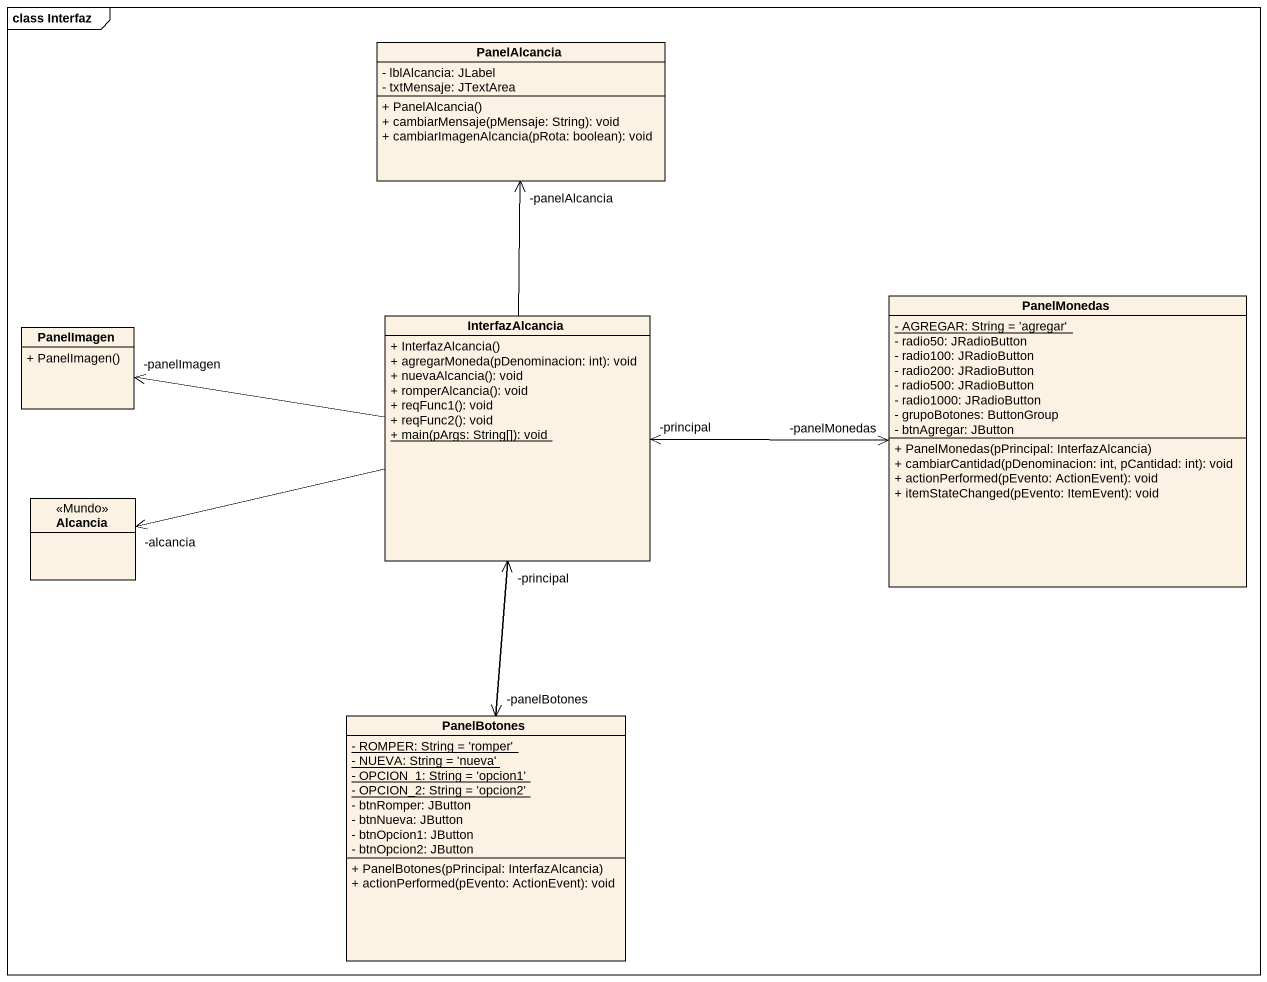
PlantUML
@startuml
mainframe class Interfaz
hide circle
hide empty members
skinparam classAttributeIconSize 0
class PanelAlcancia {
  - lblAlcancia: JLabel
  - txtMensaje: JTextArea
  + PanelAlcancia()
  + cambiarMensaje(pMensaje: String): void
  + cambiarImagenAlcancia(pRota: boolean): void
}
class PanelImagen {
  + PanelImagen()
}
class InterfazAlcancia {
  + InterfazAlcancia()
  + agregarMoneda(pDenominacion: int): void
  + nuevaAlcancia(): void
  + romperAlcancia(): void
  + reqFunc1(): void
  + reqFunc2(): void
  {static} + main(pArgs: String[]): void
}
class PanelMonedas {
  {static} - AGREGAR: String = 'agregar'
  - radio50: JRadioButton
  - radio100: JRadioButton
  - radio200: JRadioButton
  - radio500: JRadioButton
  - radio1000: JRadioButton
  - grupoBotones: ButtonGroup
  - btnAgregar: JButton
  + PanelMonedas(pPrincipal: InterfazAlcancia)
  + cambiarCantidad(pDenominacion: int, pCantidad: int): void
  + actionPerformed(pEvento: ActionEvent): void
  + itemStateChanged(pEvento: ItemEvent): void
}
class Alcancia <<Mundo>>
class PanelBotones {
  {static} - ROMPER: String = 'romper'
  {static} - NUEVA: String = 'nueva'
  {static} - OPCION_1: String = 'opcion1'
  {static} - OPCION_2: String = 'opcion2'
  - btnRomper: JButton
  - btnNueva: JButton
  - btnOpcion1: JButton
  - btnOpcion2: JButton
  + PanelBotones(pPrincipal: InterfazAlcancia)
  + actionPerformed(pEvento: ActionEvent): void
}
InterfazAlcancia -up-> "-panelAlcancia" PanelAlcancia
InterfazAlcancia -left-> "-panelImagen" PanelImagen
InterfazAlcancia -right-> "-panelMonedas" PanelMonedas
InterfazAlcancia -left-> "-alcancia" Alcancia
InterfazAlcancia --> "-panelBotones" PanelBotones
PanelMonedas -left-> "-principal" InterfazAlcancia
PanelBotones -up-> "-principal" InterfazAlcancia
@enduml
